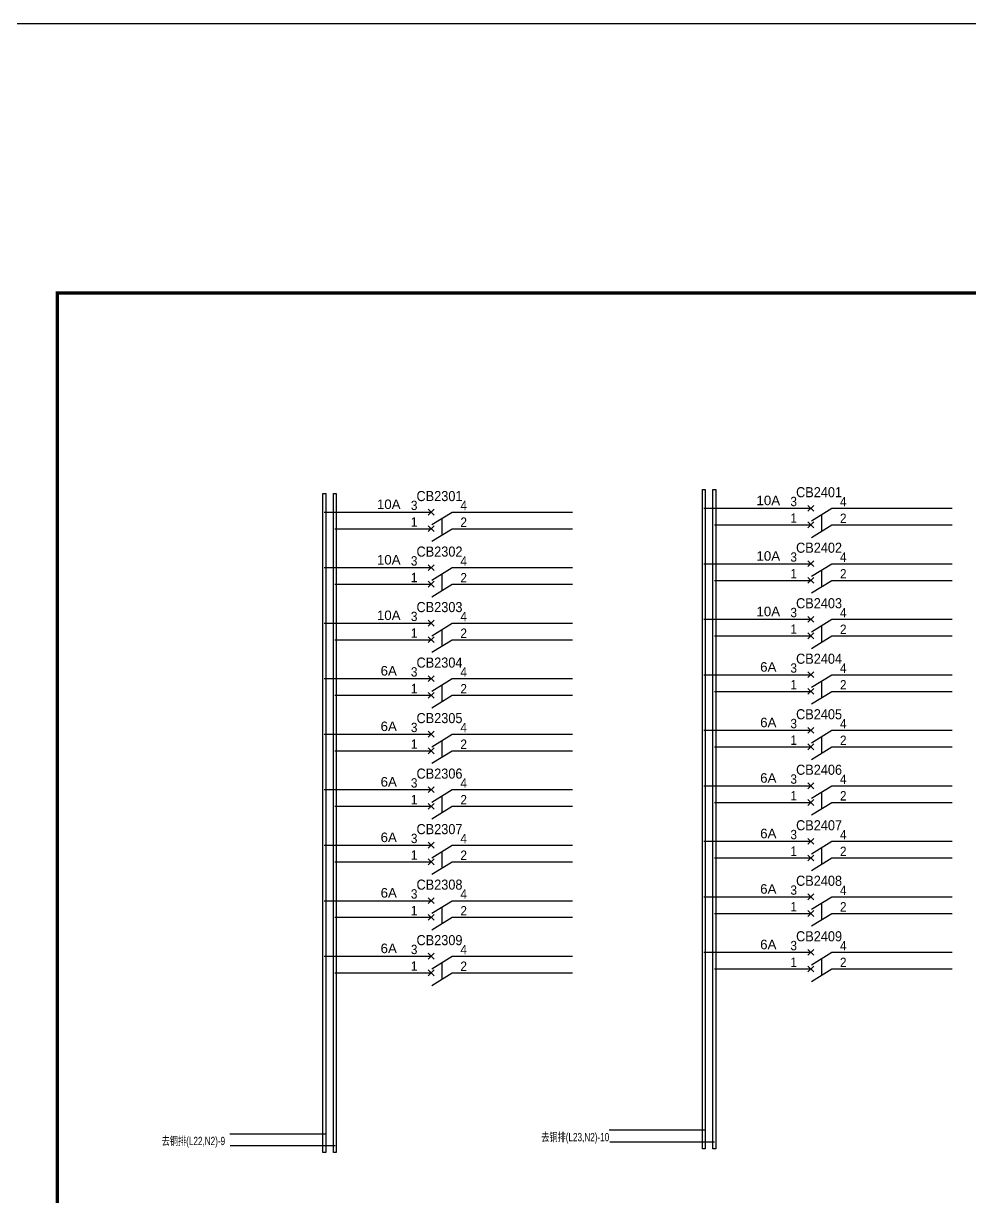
# Model space of a CAD drawing. Extents: x 79822 to 122366, y -56021 to -28815.
# Drawn here: x 110739 to 113363, y -40661 to -37406 of the extents above; entities that cross this region are included whole.
import ezdxf
from ezdxf.enums import TextEntityAlignment as Align
from ezdxf.lldxf.tags import DXFTag

# ---------------------------------------------------------------- set-up
doc = ezdxf.new("R2010")
doc.units = 0
doc.header["$LTSCALE"] = 100
doc.header["$MEASUREMENT"] = 0
for name, color, linetype in [('t', 1, 'Continuous'), ('标准图框及表格', 7, 'Continuous'), ('空气开关', 7, 'Continuous')]:
    doc.layers.add(name, color=color, linetype=linetype)
doc.styles.add('HZ', font='arial.ttf', dxfattribs={"width": 0.7})
doc.styles.get("Standard").update_dxf_attribs({"font": ''})
doc.styles.get('Standard').set_extended_font_data('SimSun')
tags = doc.linetypes.add('CENTER', pattern=[2, 1.25, -0.25, 0.25, -0.25]).pattern_tags.tags
tags[10:11] = [DXFTag(74, 4), DXFTag(75, 0), DXFTag(340, '0'), DXFTag(46, 1.0), DXFTag(50, 0.0), DXFTag(44, 0.0), DXFTag(45, 0.0)]
tags[8:9] = [DXFTag(74, 4), DXFTag(75, 0), DXFTag(340, '0'), DXFTag(46, 1.0), DXFTag(50, 0.0), DXFTag(44, 0.0), DXFTag(45, 0.0)]
tags[6:7] = [DXFTag(74, 4), DXFTag(75, 0), DXFTag(340, '0'), DXFTag(46, 1.0), DXFTag(50, 0.0), DXFTag(44, 0.0), DXFTag(45, 0.0)]
tags[4:5] = [DXFTag(74, 4), DXFTag(75, 0), DXFTag(340, '0'), DXFTag(46, 1.0), DXFTag(50, 0.0), DXFTag(44, 0.0), DXFTag(45, 0.0)]

# ---------------------------------------------------------------- blocks, each defined once
blk = doc.blocks.new('供电端子')
at = {"style": 'HZ', "width": 0.7}
blk.add_attdef('供电端子', (0, 0), '', height=17, dxfattribs=at)
blk = doc.blocks.new('图框')
at = {"layer": '标准图框及表格'}
h = blk.add_hatch(dxfattribs=at)
h.set_pattern_fill('ANSI31', color=5, scale=8.329864, style=0)
edge = h.paths.add_edge_path()
edge.add_arc((2399.3, -2998.2), 55.2, 238.1092, 291.6532)
edge.add_line((2419.6, -3049.4), (2388.5, -3070.2))
edge.add_arc((2238.9, -3078.3), 135.4, 346.3915, 374.25)
edge.add_line((2370.5, -3110.2), (2397.5, -3087.9))
edge.add_line((2391.3, -3080.3), (2396.1, -3080.9))
edge.add_spline(control_points=[(2397.5, -3087.9), (2398.4, -3087), (2400, -3085.5), (2399.9, -3081.3), (2397.4, -3081), (2396.1, -3080.9)], knot_values=[0, 0, 0, 0, 6.844331, 12.400427, 18.769243, 18.769243, 18.769243, 18.769243], weights=[1, 1, 1, 1, 1, 1], degree=3, periodic=0)
edge.add_spline(control_points=[(2388.5, -3070.3), (2387.8, -3070.9), (2386.5, -3072), (2385.5, -3073.4), (2385.1, -3074)], knot_values=[0, 0, 0, 0, 5.253674, 9.488439, 9.488439, 9.488439, 9.488439], weights=[1, 1, 1, 1, 1], degree=3, periodic=0)
edge.add_spline(control_points=[(2386.3, -3072.3), (2385.7, -3072.9), (2384.6, -3074.4), (2384.9, -3077.7), (2387.9, -3079.9), (2390.2, -3080.1), (2391.3, -3080.3)], knot_values=[10.665975, 10.665975, 10.665975, 10.665975, 18.977704, 28.894558, 41.119554, 52.646925, 52.646925, 52.646925, 52.646925], weights=[1, 1, 1, 1, 1, 1, 1], degree=3, periodic=0)
h = blk.add_hatch(dxfattribs=at)
h.set_pattern_fill('ANSI31', color=3, scale=8.329864, style=0)
edge = h.paths.add_edge_path()
edge.add_line((2402.5, -3075.8), (2407.7, -3076.4))
edge.add_spline(control_points=[(2401, -3068.8), (2400.2, -3069.6), (2398.5, -3071.2), (2398.6, -3075.4), (2401.1, -3075.6), (2402.4, -3075.8)], knot_values=[0, 0, 0, 0, 6.844331, 12.400427, 18.769243, 18.769243, 18.769243, 18.769243], weights=[1, 1, 1, 1, 1, 1], degree=3, periodic=0)
edge.add_line((2428, -3046.5), (2401, -3068.8))
edge.add_spline(control_points=[(2412.6, -3083.9), (2413, -3083.4), (2413.9, -3082.1), (2413.6, -3078.9), (2410.7, -3076.8), (2408.3, -3076.5), (2407.2, -3076.4)], knot_values=[12.654089, 12.654089, 12.654089, 12.654089, 18.977704, 28.894558, 41.119554, 52.646925, 52.646925, 52.646925, 52.646925], weights=[1, 1, 1, 1, 1, 1, 1], degree=3, periodic=0)
edge.add_line((2411.6, -3085), (2412.8, -3083.7))
edge.add_line((2410, -3086.4), (2411.6, -3085))
edge.add_line((2378.9, -3107.2), (2410, -3086.4))
edge.add_arc((2399.3, -3158.5), 55.2, 58.1092, 111.6532)
edge.add_arc((2559.6, -3078.3), 135.4, 166.3915, 194.25)
at = {"color": 7}
for p, q in [((2215.6, -2851.6), (2215.6, -3151.6)), ((3115.6, -2851.6), (3115.6, -3151.6)), ((0, -2911.6), (1340.2, -2911.6)), ((2215.6, -3001.6), (3115.6, -3001.6)), ((3115.6, -3001.6), (4115.6, -3001.6)), ((3791.8, -3001.6), (3791.8, -3151.6)), ((0, -3031.6), (1340.2, -3031.6)), ((4115.6, -3076.6), (3115.6, -3076.6))]:
    blk.add_line(p, q, dxfattribs=at)
at = {"color": 7, "const_width": 3}
blk.add_lwpolyline([(4115.6, -2851.6), (0, -2851.6)], dxfattribs=at)
at = {"layer": 't', "color": 7}
for p, q in [((31.9, -2905), (59.9, -2859.1)), ((87.8, -2905), (59.9, -2859.1)), ((31.9, -2905), (87.8, -2905)), ((31.9, -2993), (59.9, -2947.1)), ((87.8, -2993), (59.9, -2947.1)), ((31.9, -2993), (87.8, -2993))]:
    blk.add_line(p, q, dxfattribs=at)
at = {"layer": 't', "color": 7, "const_width": 9.62}
blk.add_lwpolyline([(4115.6, -3151.6), (4115.6, 0), (0, 0), (0, -3151.6)], close=True, dxfattribs=at)
at = {"layer": 't', "color": 7, "const_width": 2.4}
for points in [[(118.8, -2852.8), (118.8, -3151.6)], [(299.1, -2852.8), (299.1, -3151.6)], [(604.4, -2852.8), (604.4, -3156.4)], [(792, -2852.8), (792, -3156.4)], [(979.6, -2852.8), (979.6, -3156.4)], [(1159.9, -2852.8), (1159.9, -3156.4)], [(1340.2, -2852.8), (1340.2, -3156.4)]]:
    blk.add_lwpolyline(points, dxfattribs=at)
at = {"color": 7, "linetype": 'CENTER'}
for s, height, p in [('图纸编号：', 24, (3125.2, -3066.7)), ('杭州和利时自动化有限公司', 27, (2542.5, -3121.1)), ('文档号：', 24, (3124, -3138.7))]:
    blk.add_text(s, height=height, dxfattribs=at).set_placement(p)
at = {"color": 7, "flags": 8}
for tag, p, height in [('DWG.NAME:', (1381.6, -2910.4), 25), ('PROJECTNAME:', (3125.5, -2912.8), 24), ('PROJECTNAME：', (3339.1, -2913.1), 25), ('DWG.NO.:', (3128.2, -3030.4), 24), ('图纸编号', (3315.4, -3052.4), 24), ('FILENO.:', (3128.7, -3106.1), 24), ('文档号', (3317.7, -3124.1), 24)]:
    blk.add_attdef(tag, p, '', height=height, dxfattribs=at)
for tag, height, p in [('设计时间', 23, (213.9, -2974.9)), ('RENLIU', 24, (698.2, -2950.4)), ('SHUFENWANG', 24, (885.8, -2950.4)), ('FANGHOU', 24, (1069.7, -2950.4)), ('DANDANLI', 24, (1250, -2950.4)), ('A', 23, (59.9, -2974.9)), ('刘仁', 23, (698.2, -3002.2)), ('王姝芬', 23, (885.8, -3002.2)), ('侯方', 23, (1069.7, -3002.2)), ('李丹丹', 23, (1250, -3002.2)), ('#10STATIONONTROLCABINETCOVER', 30, (1777.9, -3017.2)), ('PAGEXOFX', 24, (3953.7, -3039.1)), ('REV.', 24, (59.4, -3063)), ('DATE', 24, (208.9, -3063)), ('DESCRIPTION', 24, (451.7, -3063)), ('PREPARED', 24, (698.2, -3063)), ('CHECKED', 24, (885.8, -3063)), ('SIGNED', 24, (1069.7, -3063)), ('APPROVED', 24, (1250, -3063)), ('图纸名称', 30, (1777.9, -3094.7)), ('第几页共几页', 24, (3953.7, -3114.1))]:
    blk.add_attdef(tag, text='', height=height, dxfattribs=at).set_placement(p, align=Align.MIDDLE)
for tag, p in [('图纸名称:', (1377.8, -2965.9)), ('项目名称：', (3121.6, -2984.3)), ('项目名称：', (3325, -2984.3))]:
    blk.add_attdef(tag, text='', height=25, dxfattribs=at).set_placement(p, align=Align.BOTTOM_LEFT)
at = {"color": 7, "width": 0.8, "flags": 8}
blk.add_attdef('HANGZHOUHOLLYSYSAUTOMATIONCO.,LTD.', text='', height=24, dxfattribs=at).set_placement((2770.1, -3045.7), align=Align.MIDDLE)
at = {"layer": 't', "color": 7}
for s, p in [('版次', (59.9, -3117.6)), ('日  期', (204.2, -3117.6)), ('描  述', (444.5, -3117.6)), ('设  计', (701.5, -3117.6)), ('审  核', (885.6, -3117.6)), ('会  签', (1065, -3117.6)), ('审  批', (1245.3, -3117.6))]:
    blk.add_text(s, height=25, dxfattribs=at).set_placement(p, align=Align.MIDDLE_CENTER)
at = {"layer": '标准图框及表格', "color": 5, "style": 'HZ'}
for s, p in [('pgqh', (2373.9, -3059.7)), ('hollilas', (2374.1, -3086))]:
    blk.add_text(s, height=5.21, dxfattribs=at).set_placement(p)
at = {"layer": '标准图框及表格', "color": 3, "style": 'HZ'}
for s, height, p in [('auto', 8.68, (2400.9, -3074.2)), ('hollysys', 4.34, (2402.5, -3099.7))]:
    blk.add_text(s, height=height, dxfattribs=at).set_placement(p)

msp = doc.modelspace()

# ---------------------------------------------------------------- linework, layer by layer
at = {"color": 6}
for p, q in [((111878.4, -38770), (111862.2, -38753.8)), ((111862.2, -38770), (111878.4, -38753.8)), ((112931.1, -38759.2), (112914.9, -38743.1)), ((112914.9, -38759.2), (112931.1, -38743.1)), ((112925.1, -38785.9), (112981.6, -38751.1)), ((111872.4, -38796.7), (111928.9, -38761.9)), ((112914.9, -38805.4), (112931.1, -38789.2)), ((112931.1, -38805.4), (112914.9, -38789.2)), ((111862.2, -38816.1), (111878.4, -38799.9)), ((111878.4, -38816.1), (111862.2, -38799.9)), ((111872.4, -38842.8), (111928.9, -38808)), ((112925.1, -38832), (112981.6, -38797.3)), ((111878.4, -38924), (111862.2, -38907.8)), ((111862.2, -38924), (111878.4, -38907.8)), ((111872.4, -38950.7), (111928.9, -38915.9)), ((112931.1, -38913.2), (112914.9, -38897.1)), ((112914.9, -38913.2), (112931.1, -38897.1)), ((112925.1, -38939.9), (112981.6, -38905.1)), ((111878.4, -38970.1), (111862.2, -38953.9)), ((111862.2, -38970.1), (111878.4, -38953.9)), ((112931.1, -38959.4), (112914.9, -38943.2)), ((112914.9, -38959.4), (112931.1, -38943.2)), ((112925.1, -38986), (112981.6, -38951.3)), ((111872.4, -38996.8), (111928.9, -38962)), ((112914.9, -39067.2), (112931.1, -39051.1)), ((112931.1, -39067.2), (112914.9, -39051.1)), ((111862.2, -39078), (111878.4, -39061.8)), ((111878.4, -39078), (111862.2, -39061.8)), ((111872.4, -39104.7), (111928.9, -39069.9)), ((112925.1, -39093.9), (112981.6, -39059.1)), ((111862.2, -39124.1), (111878.4, -39107.9)), ((111878.4, -39124.1), (111862.2, -39107.9)), ((111872.4, -39150.8), (111928.9, -39116)), ((112914.9, -39113.4), (112931.1, -39097.2)), ((112931.1, -39113.4), (112914.9, -39097.2)), ((112925.1, -39140), (112981.6, -39105.3)), ((111878.4, -39232), (111862.2, -39215.8)), ((111862.2, -39232), (111878.4, -39215.8)), ((112931.1, -39221.2), (112914.9, -39205.1)), ((112914.9, -39221.2), (112931.1, -39205.1)), ((112925.1, -39247.9), (112981.6, -39213.1)), ((111872.4, -39258.7), (111928.9, -39223.9)), ((111878.4, -39278.1), (111862.2, -39261.9)), ((111862.2, -39278.1), (111878.4, -39261.9)), ((111872.4, -39304.8), (111928.9, -39270)), ((112931.1, -39267.4), (112914.9, -39251.2)), ((112914.9, -39267.4), (112931.1, -39251.2)), ((112925.1, -39294), (112981.6, -39259.3)), ((111862.2, -39386), (111878.4, -39369.8)), ((111878.4, -39386), (111862.2, -39369.8)), ((111872.4, -39412.7), (111928.9, -39377.9)), ((112914.9, -39375.2), (112931.1, -39359.1)), ((112931.1, -39375.2), (112914.9, -39359.1)), ((112925.1, -39401.9), (112981.6, -39367.1)), ((112914.9, -39421.4), (112931.1, -39405.2)), ((112931.1, -39421.4), (112914.9, -39405.2)), ((111862.2, -39432.1), (111878.4, -39415.9)), ((111878.4, -39432.1), (111862.2, -39415.9)), ((111872.4, -39458.8), (111928.9, -39424)), ((112925.1, -39448), (112981.6, -39413.3)), ((111878.4, -39540), (111862.2, -39523.8)), ((111862.2, -39540), (111878.4, -39523.8)), ((111872.4, -39566.7), (111928.9, -39531.9)), ((112931.1, -39529.2), (112914.9, -39513.1)), ((112914.9, -39529.2), (112931.1, -39513.1)), ((112925.1, -39555.9), (112981.6, -39521.1)), ((111878.4, -39586.1), (111862.2, -39569.9)), ((111862.2, -39586.1), (111878.4, -39569.9)), ((112931.1, -39575.4), (112914.9, -39559.2)), ((112914.9, -39575.4), (112931.1, -39559.2)), ((112925.1, -39602), (112981.6, -39567.3)), ((111872.4, -39612.8), (111928.9, -39578)), ((112931.1, -39683.2), (112914.9, -39667.1)), ((112914.9, -39683.2), (112931.1, -39667.1)), ((111878.4, -39694), (111862.2, -39677.8)), ((111862.2, -39694), (111878.4, -39677.8)), ((111872.4, -39720.7), (111928.9, -39685.9)), ((112925.1, -39709.9), (112981.6, -39675.1)), ((111878.4, -39740.1), (111862.2, -39723.9)), ((111862.2, -39740.1), (111878.4, -39723.9)), ((111872.4, -39766.8), (111928.9, -39732)), ((112931.1, -39729.4), (112914.9, -39713.2)), ((112914.9, -39729.4), (112931.1, -39713.2)), ((112925.1, -39756), (112981.6, -39721.3)), ((111862.2, -39848), (111878.4, -39831.8)), ((111878.4, -39848), (111862.2, -39831.8)), ((112914.9, -39837.2), (112931.1, -39821.1)), ((112931.1, -39837.2), (112914.9, -39821.1)), ((112925.1, -39863.9), (112981.6, -39829.1)), ((111872.4, -39874.7), (111928.9, -39839.9)), ((112914.9, -39883.4), (112931.1, -39867.2)), ((112931.1, -39883.4), (112914.9, -39867.2)), ((111862.2, -39894.1), (111878.4, -39877.9)), ((111878.4, -39894.1), (111862.2, -39877.9)), ((111872.4, -39920.8), (111928.9, -39886)), ((112925.1, -39910), (112981.6, -39875.3)), ((111878.4, -40002), (111862.2, -39985.8)), ((111862.2, -40002), (111878.4, -39985.8)), ((111872.4, -40028.7), (111928.9, -39993.9)), ((112931.1, -39991.2), (112914.9, -39975.1)), ((112914.9, -39991.2), (112931.1, -39975.1)), ((112925.1, -40017.9), (112981.6, -39983.1)), ((112931.1, -40037.4), (112914.9, -40021.2)), ((112914.9, -40037.4), (112931.1, -40021.2)), ((112925.1, -40064), (112981.6, -40029.3)), ((111878.4, -40048.1), (111862.2, -40031.9)), ((111862.2, -40048.1), (111878.4, -40031.9)), ((111872.4, -40074.8), (111928.9, -40040))]:
    msp.add_line(p, q, dxfattribs=at)
at = {"color": 43}
for p, q in [((112626.4, -38751.1), (112923, -38751.1)), ((112981.6, -38751.1), (113315.3, -38751.1)), ((111573.7, -38761.9), (111870.3, -38761.9)), ((111928.9, -38761.9), (112262.6, -38761.9)), ((111573.7, -38915.9), (111870.3, -38915.9)), ((111928.9, -38915.9), (112262.6, -38915.9)), ((112626.4, -38905.1), (112923, -38905.1)), ((112981.6, -38905.1), (113315.3, -38905.1)), ((111573.7, -39069.9), (111870.3, -39069.9)), ((111928.9, -39069.9), (112262.6, -39069.9)), ((112626.4, -39059.1), (112923, -39059.1)), ((112981.6, -39059.1), (113315.3, -39059.1)), ((112626.4, -39213.1), (112923, -39213.1)), ((112981.6, -39213.1), (113315.3, -39213.1)), ((111573.7, -39223.9), (111870.3, -39223.9)), ((111928.9, -39223.9), (112262.6, -39223.9)), ((111573.7, -39377.9), (111870.3, -39377.9)), ((111928.9, -39377.9), (112262.6, -39377.9)), ((112626.4, -39367.1), (112923, -39367.1)), ((112981.6, -39367.1), (113315.3, -39367.1)), ((111573.7, -39531.9), (111870.3, -39531.9)), ((111928.9, -39531.9), (112262.6, -39531.9)), ((112626.4, -39521.1), (112923, -39521.1)), ((112981.6, -39521.1), (113315.3, -39521.1)), ((111573.7, -39685.9), (111870.3, -39685.9)), ((111928.9, -39685.9), (112262.6, -39685.9)), ((112626.4, -39675.1), (112923, -39675.1)), ((112981.6, -39675.1), (113315.3, -39675.1)), ((112626.4, -39829.1), (112923, -39829.1)), ((112981.6, -39829.1), (113315.3, -39829.1)), ((111573.7, -39839.9), (111870.3, -39839.9)), ((111928.9, -39839.9), (112262.6, -39839.9)), ((111573.7, -39993.9), (111870.3, -39993.9)), ((111928.9, -39993.9), (112262.6, -39993.9)), ((112626.4, -39983.1), (112923, -39983.1)), ((112981.6, -39983.1), (113315.3, -39983.1)), ((112364.2, -40476.1), (112630.7, -40476.1)), ((111311.5, -40486.9), (111578, -40486.9))]:
    msp.add_line(p, q, dxfattribs=at)
at = {"color": 5}
for p, q in [((111603.4, -38808), (111870.3, -38808)), ((111928.9, -38808), (112262, -38808)), ((112656.1, -38797.3), (112923, -38797.3)), ((112981.6, -38797.3), (113314.7, -38797.3)), ((112656.1, -38951.3), (112923, -38951.3)), ((112981.6, -38951.3), (113314.7, -38951.3)), ((111603.4, -38962), (111870.3, -38962)), ((111928.9, -38962), (112262, -38962)), ((111603.4, -39116), (111870.3, -39116)), ((111928.9, -39116), (112262, -39116)), ((112656.1, -39105.3), (112923, -39105.3)), ((112981.6, -39105.3), (113314.7, -39105.3)), ((111603.4, -39270), (111870.3, -39270)), ((111928.9, -39270), (112262, -39270)), ((112656.1, -39259.3), (112923, -39259.3)), ((112981.6, -39259.3), (113314.7, -39259.3)), ((111603.4, -39424), (111870.3, -39424)), ((111928.9, -39424), (112262, -39424)), ((112656.1, -39413.3), (112923, -39413.3)), ((112981.6, -39413.3), (113314.7, -39413.3)), ((112656.1, -39567.3), (112923, -39567.3)), ((112981.6, -39567.3), (113314.7, -39567.3)), ((111603.4, -39578), (111870.3, -39578)), ((111928.9, -39578), (112262, -39578)), ((111603.4, -39732), (111870.3, -39732)), ((111928.9, -39732), (112262, -39732)), ((112656.1, -39721.3), (112923, -39721.3)), ((112981.6, -39721.3), (113314.7, -39721.3)), ((111603.4, -39886), (111870.3, -39886)), ((111928.9, -39886), (112262, -39886)), ((112656.1, -39875.3), (112923, -39875.3)), ((112981.6, -39875.3), (113314.7, -39875.3)), ((112656.1, -40029.3), (112923, -40029.3)), ((112981.6, -40029.3), (113314.7, -40029.3)), ((111603.4, -40040), (111870.3, -40040)), ((111928.9, -40040), (112262, -40040)), ((112365.6, -40508.6), (112656.2, -40508.6)), ((111312.9, -40519.3), (111603.5, -40519.3))]:
    msp.add_line(p, q, dxfattribs=at)
at = {"color": 1}
msp.add_lwpolyline([(79822, -37406.2), (122365.9, -37406.2), (122365.9, -41902.7), (79822, -41902.7)], close=True, dxfattribs=at)
at = {"color": 43}
for points in [[(111577.6, -38710.2), (111577.6, -40539), (111569.8, -40539), (111569.8, -38710.2)], [(112630.3, -38699.4), (112630.3, -40528.3), (112622.5, -40528.3), (112622.5, -38699.4)]]:
    msp.add_lwpolyline(points, close=True, dxfattribs=at)
at = {"color": 5}
for points in [[(111606.8, -38710.2), (111606.8, -40539), (111599, -40539), (111599, -38710.2)], [(112659.5, -38699.4), (112659.5, -40528.3), (112651.7, -40528.3), (112651.7, -38699.4)]]:
    msp.add_lwpolyline(points, close=True, dxfattribs=at)
at = {"layer": '空气开关', "color": 6}
for p, q in [((111900.6, -38825.4), (111900.6, -38779.3)), ((112953.3, -38814.7), (112953.3, -38768.5)), ((112953.3, -38968.7), (112953.3, -38922.5)), ((111900.6, -38979.4), (111900.6, -38933.3)), ((112953.3, -39122.7), (112953.3, -39076.5)), ((111900.6, -39133.4), (111900.6, -39087.3)), ((111900.6, -39287.4), (111900.6, -39241.3)), ((112953.3, -39276.7), (112953.3, -39230.5)), ((111900.6, -39441.4), (111900.6, -39395.3)), ((112953.3, -39430.7), (112953.3, -39384.5)), ((112953.3, -39584.7), (112953.3, -39538.5)), ((111900.6, -39595.4), (111900.6, -39549.3)), ((111900.6, -39749.4), (111900.6, -39703.3)), ((112953.3, -39738.7), (112953.3, -39692.5)), ((111900.6, -39903.4), (111900.6, -39857.3)), ((112953.3, -39892.7), (112953.3, -39846.5)), ((111900.6, -40057.4), (111900.6, -40011.3)), ((112953.3, -40046.7), (112953.3, -40000.5))]:
    msp.add_line(p, q, dxfattribs=at)

# ---------------------------------------------------------------- block references
at = {"color": 1}
ref = msp.add_blockref('图框', (110833.2, -38153.8), dxfattribs=at)
ref.add_attrib('第几页共几页', '第5页 共5页', dxfattribs={"color": 7, "height": 24, "flags": 8}).set_placement((114786.9, -41267.9), align=Align.MIDDLE)
ref.add_attrib('图纸编号', 'BHE-17020007/01 -C0-002-04', (114148.5, -41206.2), dxfattribs={"color": 7, "height": 24, "flags": 8})
ref.add_attrib('文档号', 'B17-P11-008837', (114150.9, -41277.9), dxfattribs={"color": 7, "height": 24, "flags": 8})
ref.add_attrib('图纸名称', '1# & 2# 汽机电源柜1接线图', dxfattribs={"color": 7, "height": 30, "flags": 8}).set_placement((112611.1, -41248.5), align=Align.MIDDLE)
ref.add_attrib('刘仁', '史丽红', dxfattribs={"color": 7, "height": 23, "flags": 8}).set_placement((111531.4, -41156), align=Align.MIDDLE)
ref.add_attrib('王姝芬', '潘丽君', dxfattribs={"color": 7, "height": 23, "flags": 8}).set_placement((111719, -41156), align=Align.MIDDLE)
ref.add_attrib('侯方', '张洁', dxfattribs={"color": 7, "height": 23, "flags": 8}).set_placement((111902.9, -41156), align=Align.MIDDLE)
ref.add_attrib('李丹丹', '王晓磊', dxfattribs={"color": 7, "height": 23, "flags": 8}).set_placement((112083.2, -41156), align=Align.MIDDLE)
ref.add_attrib('设计时间', '17.03.13', dxfattribs={"color": 7, "height": 23, "flags": 8}).set_placement((111047, -41128.7), align=Align.MIDDLE)
ref.add_attrib('A', 'B', dxfattribs={"color": 7, "height": 23, "flags": 8}).set_placement((110893.1, -41128.7), align=Align.MIDDLE)
ref.add_attrib('REV.', 'REV.', dxfattribs={"color": 7, "height": 24, "flags": 8}).set_placement((110892.5, -41216.8), align=Align.MIDDLE)
ref.add_attrib('DATE', 'DATE', dxfattribs={"color": 7, "height": 24, "flags": 8}).set_placement((111042.1, -41216.8), align=Align.MIDDLE)
ref.add_attrib('DESCRIBE', 'DESCRIPTION', dxfattribs={"color": 7, "height": 24, "flags": 8}).set_placement((111284.9, -41216.8), align=Align.MIDDLE)
ref.add_attrib('PREPARE', 'PREPARED', dxfattribs={"color": 7, "height": 24, "flags": 8}).set_placement((111531.4, -41216.8), align=Align.MIDDLE)
ref.add_attrib('VERIFY', 'CHECKED', dxfattribs={"color": 7, "height": 24, "flags": 8}).set_placement((111719, -41216.8), align=Align.MIDDLE)
ref.add_attrib('SIGN', 'SIGNED', dxfattribs={"color": 7, "height": 24, "flags": 8}).set_placement((111902.9, -41216.8), align=Align.MIDDLE)
ref.add_attrib('APPROVER', 'APPROVED', dxfattribs={"color": 7, "height": 24, "flags": 8}).set_placement((112083.2, -41216.8), align=Align.MIDDLE)
ref.add_attrib('RENLIU', 'Lihong Shi', dxfattribs={"color": 7, "height": 24, "flags": 8}).set_placement((111531.4, -41104.2), align=Align.MIDDLE)
ref.add_attrib('SHUFENWANG', 'Lijun Pan', dxfattribs={"color": 7, "height": 24, "width": 0.9, "flags": 8}).set_placement((111719, -41104.2), align=Align.MIDDLE)
ref.add_attrib('FANGHOU', 'Jie  Zhang', dxfattribs={"color": 7, "height": 24, "flags": 8}).set_placement((111902.9, -41104.2), align=Align.MIDDLE)
ref.add_attrib('DANDANLI', 'Xiaolei Wang', dxfattribs={"color": 7, "height": 24, "flags": 8}).set_placement((112083.2, -41104.2), align=Align.MIDDLE)
ref.add_attrib('DWG.NAME:', 'DWG.NAME:', (112214.8, -41064.2), dxfattribs={"color": 7, "height": 25, "flags": 8})
ref.add_attrib('#10STATIONONTROLCABINETCOVER', '1# & 2#  TURBINE POWER DISTRIBUTION CABINET WIRING DIAGRAM', dxfattribs={"color": 7, "height": 24, "width": 0.8, "flags": 8}).set_placement((112611.1, -41171), align=Align.MIDDLE)
ref.add_attrib('图纸名称:', '图纸名称:', dxfattribs={"color": 7, "height": 25, "flags": 8}).set_placement((112211, -41119.7), align=Align.BOTTOM_LEFT)
ref.add_attrib('HANGZHOUHOLLYSYSAUTOMATIONCO.,LTD', 'HANGZHOU HOLLYSYS AUTOMATION CO.,LTD.', dxfattribs={"color": 7, "height": 30, "width": 0.8, "flags": 8}).set_placement((113603.2, -41199.5), align=Align.MIDDLE)
ref.add_attrib('PROJECTNAME：', 'PROJECT NAME：', (113958.6, -41066.9), dxfattribs={"color": 7, "height": 25, "width": 0.8, "flags": 8})
ref.add_attrib('项目名称：', '项目名称：', dxfattribs={"color": 7, "height": 25, "flags": 8}).set_placement((113954.7, -41138.1), align=Align.BOTTOM_LEFT)
ref.add_attrib('PROJECTNAME：', 'Ethiopia Welkait Sugar Cane Factory Project', (114172.3, -41066.9), dxfattribs={"color": 7, "height": 25, "width": 0.7, "flags": 8})
ref.add_attrib('项目名称：', '埃塞俄比亚瓦尔凯特糖厂4×30MW机组电站DCS', dxfattribs={"color": 7, "height": 25, "flags": 8}).set_placement((114158.2, -41138.1), align=Align.BOTTOM_LEFT)
ref.add_attrib('PAGEXOFX', 'PAGE 5 OF 5', dxfattribs={"color": 7, "height": 24, "flags": 8}).set_placement((114786.9, -41192.9), align=Align.MIDDLE)
ref.add_attrib('DWG.NO.：', 'DWG.NO.：', (113962.5, -41188.4), dxfattribs={"color": 7, "height": 24, "flags": 8})
ref.add_attrib('FILENO.：', 'FILE No.：', (113962.5, -41263.4), dxfattribs={"color": 7, "height": 24, "flags": 8})
ref = msp.add_blockref('供电端子', (112946, -38720.7), dxfattribs=dict(xscale=0.9349999999976717, yscale=0.9349999999976717))
ref.add_attrib('供电端子', 'CB2401', dxfattribs={"height": 28.05, "style": 'HZ', "width": 0.9}).set_placement((112946, -38720.7), align=Align.CENTER)
ref = msp.add_blockref('供电端子', (111752.5, -38753.4), dxfattribs=dict(xscale=0.9349999999976717, yscale=0.9349999999976717))
ref.add_attrib('供电端子', '10A', dxfattribs={"height": 26.4, "style": 'HZ'}).set_placement((111752.5, -38753.4), align=Align.CENTER)
ref = msp.add_blockref('供电端子', (111893.3, -38731.4), dxfattribs=dict(xscale=0.9349999999976717, yscale=0.9349999999976717))
ref.add_attrib('供电端子', 'CB2301', dxfattribs={"height": 28.05, "style": 'HZ', "width": 0.9}).set_placement((111893.3, -38731.4), align=Align.CENTER)
ref = msp.add_blockref('供电端子', (112805.2, -38742.7), dxfattribs=dict(xscale=0.9349999999976717, yscale=0.9349999999976717))
ref.add_attrib('供电端子', '10A', dxfattribs={"height": 26.4, "style": 'HZ'}).set_placement((112805.2, -38742.7), align=Align.CENTER)
ref = msp.add_blockref('供电端子', (111893.3, -38885.4), dxfattribs=dict(xscale=0.9349999999976717, yscale=0.9349999999976717))
ref.add_attrib('供电端子', 'CB2302', dxfattribs={"height": 28.05, "style": 'HZ', "width": 0.9}).set_placement((111893.3, -38885.4), align=Align.CENTER)
ref = msp.add_blockref('供电端子', (112946, -38874.7), dxfattribs=dict(xscale=0.9349999999976717, yscale=0.9349999999976717))
ref.add_attrib('供电端子', 'CB2402', dxfattribs={"height": 28.05, "style": 'HZ', "width": 0.9}).set_placement((112946, -38874.7), align=Align.CENTER)
ref = msp.add_blockref('供电端子', (111752.5, -38907.4), dxfattribs=dict(xscale=0.9349999999976717, yscale=0.9349999999976717))
ref.add_attrib('供电端子', '10A', dxfattribs={"height": 26.4, "style": 'HZ'}).set_placement((111752.5, -38907.4), align=Align.CENTER)
ref = msp.add_blockref('供电端子', (112805.2, -38896.7), dxfattribs=dict(xscale=0.9349999999976717, yscale=0.9349999999976717))
ref.add_attrib('供电端子', '10A', dxfattribs={"height": 26.4, "style": 'HZ'}).set_placement((112805.2, -38896.7), align=Align.CENTER)
ref = msp.add_blockref('供电端子', (111893.3, -39039.4), dxfattribs=dict(xscale=0.9349999999976717, yscale=0.9349999999976717))
ref.add_attrib('供电端子', 'CB2303', dxfattribs={"height": 28.05, "style": 'HZ', "width": 0.9}).set_placement((111893.3, -39039.4), align=Align.CENTER)
ref = msp.add_blockref('供电端子', (112946, -39028.7), dxfattribs=dict(xscale=0.9349999999976717, yscale=0.9349999999976717))
ref.add_attrib('供电端子', 'CB2403', dxfattribs={"height": 28.05, "style": 'HZ', "width": 0.9}).set_placement((112946, -39028.7), align=Align.CENTER)
ref = msp.add_blockref('供电端子', (111752.5, -39061.4), dxfattribs=dict(xscale=0.9349999999976717, yscale=0.9349999999976717))
ref.add_attrib('供电端子', '10A', dxfattribs={"height": 26.4, "style": 'HZ'}).set_placement((111752.5, -39061.4), align=Align.CENTER)
ref = msp.add_blockref('供电端子', (112805.2, -39050.7), dxfattribs=dict(xscale=0.9349999999976717, yscale=0.9349999999976717))
ref.add_attrib('供电端子', '10A', dxfattribs={"height": 26.4, "style": 'HZ'}).set_placement((112805.2, -39050.7), align=Align.CENTER)
ref = msp.add_blockref('供电端子', (111893.3, -39193.4), dxfattribs=dict(xscale=0.9349999999976717, yscale=0.9349999999976717))
ref.add_attrib('供电端子', 'CB2304', dxfattribs={"height": 28.05, "style": 'HZ', "width": 0.9}).set_placement((111893.3, -39193.4), align=Align.CENTER)
ref = msp.add_blockref('供电端子', (112805.2, -39204.7), dxfattribs=dict(xscale=0.9349999999976717, yscale=0.9349999999976717))
ref.add_attrib('供电端子', '6A', dxfattribs={"height": 26.4, "style": 'HZ'}).set_placement((112805.2, -39204.7), align=Align.CENTER)
ref = msp.add_blockref('供电端子', (112946, -39182.7), dxfattribs=dict(xscale=0.9349999999976717, yscale=0.9349999999976717))
ref.add_attrib('供电端子', 'CB2404', dxfattribs={"height": 28.05, "style": 'HZ', "width": 0.9}).set_placement((112946, -39182.7), align=Align.CENTER)
ref = msp.add_blockref('供电端子', (111752.5, -39215.4), dxfattribs=dict(xscale=0.9349999999976717, yscale=0.9349999999976717))
ref.add_attrib('供电端子', '6A', dxfattribs={"height": 26.4, "style": 'HZ'}).set_placement((111752.5, -39215.4), align=Align.CENTER)
ref = msp.add_blockref('供电端子', (112946, -39336.7), dxfattribs=dict(xscale=0.9349999999976717, yscale=0.9349999999976717))
ref.add_attrib('供电端子', 'CB2405', dxfattribs={"height": 28.05, "style": 'HZ', "width": 0.9}).set_placement((112946, -39336.7), align=Align.CENTER)
ref = msp.add_blockref('供电端子', (111752.5, -39369.4), dxfattribs=dict(xscale=0.9349999999976717, yscale=0.9349999999976717))
ref.add_attrib('供电端子', '6A', dxfattribs={"height": 26.4, "style": 'HZ'}).set_placement((111752.5, -39369.4), align=Align.CENTER)
ref = msp.add_blockref('供电端子', (111893.3, -39347.4), dxfattribs=dict(xscale=0.9349999999976717, yscale=0.9349999999976717))
ref.add_attrib('供电端子', 'CB2305', dxfattribs={"height": 28.05, "style": 'HZ', "width": 0.9}).set_placement((111893.3, -39347.4), align=Align.CENTER)
ref = msp.add_blockref('供电端子', (112805.2, -39358.7), dxfattribs=dict(xscale=0.9349999999976717, yscale=0.9349999999976717))
ref.add_attrib('供电端子', '6A', dxfattribs={"height": 26.4, "style": 'HZ'}).set_placement((112805.2, -39358.7), align=Align.CENTER)
ref = msp.add_blockref('供电端子', (111893.3, -39501.4), dxfattribs=dict(xscale=0.9349999999976717, yscale=0.9349999999976717))
ref.add_attrib('供电端子', 'CB2306', dxfattribs={"height": 28.05, "style": 'HZ', "width": 0.9}).set_placement((111893.3, -39501.4), align=Align.CENTER)
ref = msp.add_blockref('供电端子', (112946, -39490.7), dxfattribs=dict(xscale=0.9349999999976717, yscale=0.9349999999976717))
ref.add_attrib('供电端子', 'CB2406', dxfattribs={"height": 28.05, "style": 'HZ', "width": 0.9}).set_placement((112946, -39490.7), align=Align.CENTER)
ref = msp.add_blockref('供电端子', (111752.5, -39523.4), dxfattribs=dict(xscale=0.9349999999976717, yscale=0.9349999999976717))
ref.add_attrib('供电端子', '6A', dxfattribs={"height": 26.4, "style": 'HZ'}).set_placement((111752.5, -39523.4), align=Align.CENTER)
ref = msp.add_blockref('供电端子', (112805.2, -39512.7), dxfattribs=dict(xscale=0.9349999999976717, yscale=0.9349999999976717))
ref.add_attrib('供电端子', '6A', dxfattribs={"height": 26.4, "style": 'HZ'}).set_placement((112805.2, -39512.7), align=Align.CENTER)
ref = msp.add_blockref('供电端子', (111893.3, -39655.4), dxfattribs=dict(xscale=0.9349999999976717, yscale=0.9349999999976717))
ref.add_attrib('供电端子', 'CB2307', dxfattribs={"height": 28.05, "style": 'HZ', "width": 0.9}).set_placement((111893.3, -39655.4), align=Align.CENTER)
ref = msp.add_blockref('供电端子', (112805.2, -39666.7), dxfattribs=dict(xscale=0.9349999999976717, yscale=0.9349999999976717))
ref.add_attrib('供电端子', '6A', dxfattribs={"height": 26.4, "style": 'HZ'}).set_placement((112805.2, -39666.7), align=Align.CENTER)
ref = msp.add_blockref('供电端子', (112946, -39644.7), dxfattribs=dict(xscale=0.9349999999976717, yscale=0.9349999999976717))
ref.add_attrib('供电端子', 'CB2407', dxfattribs={"height": 28.05, "style": 'HZ', "width": 0.9}).set_placement((112946, -39644.7), align=Align.CENTER)
ref = msp.add_blockref('供电端子', (111752.5, -39677.4), dxfattribs=dict(xscale=0.9349999999976717, yscale=0.9349999999976717))
ref.add_attrib('供电端子', '6A', dxfattribs={"height": 26.4, "style": 'HZ'}).set_placement((111752.5, -39677.4), align=Align.CENTER)
ref = msp.add_blockref('供电端子', (111893.3, -39809.4), dxfattribs=dict(xscale=0.9349999999976717, yscale=0.9349999999976717))
ref.add_attrib('供电端子', 'CB2308', dxfattribs={"height": 28.05, "style": 'HZ', "width": 0.9}).set_placement((111893.3, -39809.4), align=Align.CENTER)
ref = msp.add_blockref('供电端子', (112805.2, -39820.7), dxfattribs=dict(xscale=0.9349999999976717, yscale=0.9349999999976717))
ref.add_attrib('供电端子', '6A', dxfattribs={"height": 26.4, "style": 'HZ'}).set_placement((112805.2, -39820.7), align=Align.CENTER)
ref = msp.add_blockref('供电端子', (112946, -39798.7), dxfattribs=dict(xscale=0.9349999999976717, yscale=0.9349999999976717))
ref.add_attrib('供电端子', 'CB2408', dxfattribs={"height": 28.05, "style": 'HZ', "width": 0.9}).set_placement((112946, -39798.7), align=Align.CENTER)
ref = msp.add_blockref('供电端子', (111752.5, -39831.4), dxfattribs=dict(xscale=0.9349999999976717, yscale=0.9349999999976717))
ref.add_attrib('供电端子', '6A', dxfattribs={"height": 26.4, "style": 'HZ'}).set_placement((111752.5, -39831.4), align=Align.CENTER)
ref = msp.add_blockref('供电端子', (112946, -39952.7), dxfattribs=dict(xscale=0.9349999999976717, yscale=0.9349999999976717))
ref.add_attrib('供电端子', 'CB2409', dxfattribs={"height": 28.05, "style": 'HZ', "width": 0.9}).set_placement((112946, -39952.7), align=Align.CENTER)
ref = msp.add_blockref('供电端子', (111752.5, -39985.4), dxfattribs=dict(xscale=0.9349999999976717, yscale=0.9349999999976717))
ref.add_attrib('供电端子', '6A', dxfattribs={"height": 26.4, "style": 'HZ'}).set_placement((111752.5, -39985.4), align=Align.CENTER)
ref = msp.add_blockref('供电端子', (111893.3, -39963.4), dxfattribs=dict(xscale=0.9349999999976717, yscale=0.9349999999976717))
ref.add_attrib('供电端子', 'CB2309', dxfattribs={"height": 28.05, "style": 'HZ', "width": 0.9}).set_placement((111893.3, -39963.4), align=Align.CENTER)
ref = msp.add_blockref('供电端子', (112805.2, -39974.7), dxfattribs=dict(xscale=0.9349999999976717, yscale=0.9349999999976717))
ref.add_attrib('供电端子', '6A', dxfattribs={"height": 26.4, "style": 'HZ'}).set_placement((112805.2, -39974.7), align=Align.CENTER)

# ---------------------------------------------------------------- texts
at = {"style": 'HZ', "width": 0.7}
for s, p in [('去铜排(L23,N2)-10', (112175.6, -40507.4)), ('去铜排(L22,N2)-9', (111122.9, -40518.1))]:
    msp.add_text(s, height=23.1, dxfattribs=at).set_placement(p)
at = {"layer": '空气开关', "style": 'HZ', "width": 0.9}
for s, p in [('3', (112866.6, -38745.5)), ('4', (113004, -38745.9)), ('3', (111813.9, -38756.2)), ('4', (111951.3, -38756.6)), ('1', (111813.9, -38802.3)), ('2', (111951.3, -38802.8)), ('1', (112866.6, -38791.6)), ('2', (113004, -38792)), ('3', (111813.9, -38910.2)), ('4', (111951.3, -38910.6)), ('3', (112866.6, -38899.5)), ('4', (113004, -38899.9)), ('1', (112866.6, -38945.6)), ('2', (113004, -38946)), ('1', (111813.9, -38956.3)), ('2', (111951.3, -38956.8)), ('3', (111813.9, -39064.2)), ('4', (111951.3, -39064.6)), ('3', (112866.6, -39053.5)), ('4', (113004, -39053.9)), ('1', (111813.9, -39110.3)), ('2', (111951.3, -39110.8)), ('1', (112866.6, -39099.6)), ('2', (113004, -39100)), ('3', (112866.6, -39207.5)), ('4', (113004, -39207.9)), ('3', (111813.9, -39218.2)), ('4', (111951.3, -39218.6)), ('1', (111813.9, -39264.3)), ('2', (111951.3, -39264.8)), ('1', (112866.6, -39253.6)), ('2', (113004, -39254)), ('3', (111813.9, -39372.2)), ('4', (111951.3, -39372.6)), ('3', (112866.6, -39361.5)), ('4', (113004, -39361.9)), ('1', (111813.9, -39418.3)), ('2', (111951.3, -39418.8)), ('1', (112866.6, -39407.6)), ('2', (113004, -39408)), ('3', (111813.9, -39526.2)), ('4', (111951.3, -39526.6)), ('3', (112866.6, -39515.5)), ('4', (113004, -39515.9)), ('1', (112866.6, -39561.6)), ('2', (113004, -39562)), ('1', (111813.9, -39572.3)), ('2', (111951.3, -39572.8)), ('3', (111813.9, -39680.2)), ('4', (111951.3, -39680.6)), ('3', (112866.6, -39669.5)), ('4', (113004, -39669.9)), ('1', (111813.9, -39726.3)), ('2', (111951.3, -39726.8)), ('1', (112866.6, -39715.6)), ('2', (113004, -39716)), ('3', (112866.6, -39823.5)), ('4', (113004, -39823.9)), ('3', (111813.9, -39834.2)), ('4', (111951.3, -39834.6)), ('1', (111813.9, -39880.3)), ('2', (111951.3, -39880.8)), ('1', (112866.6, -39869.6)), ('2', (113004, -39870)), ('3', (111813.9, -39988.2)), ('4', (111951.3, -39988.6)), ('3', (112866.6, -39977.5)), ('4', (113004, -39977.9)), ('1', (112866.6, -40023.6)), ('2', (113004, -40024)), ('1', (111813.9, -40034.3)), ('2', (111951.3, -40034.8))]:
    msp.add_text(s, height=26, dxfattribs=at).set_placement(p)

doc.saveas('drawing.dxf')
